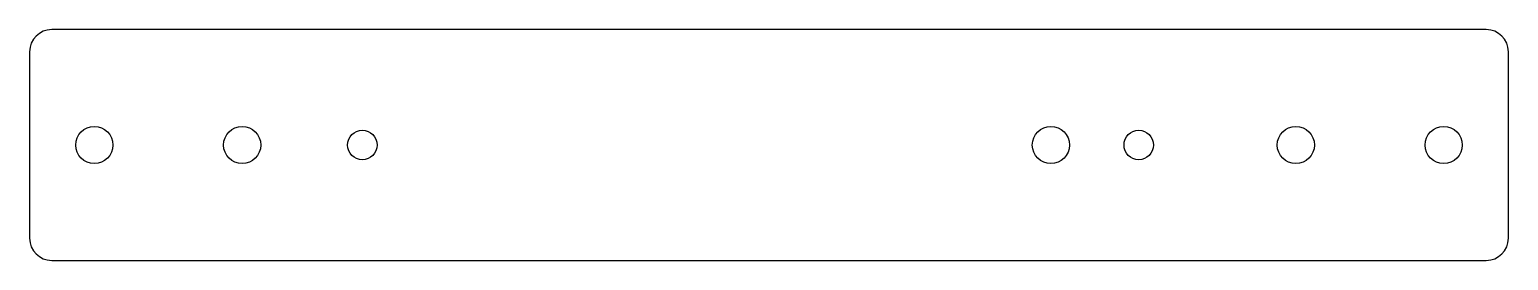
# Model space of a CAD drawing. Header units: millimetres. Extents: x -102 to 102, y -16 to 16.
import ezdxf

# ---------------------------------------------------------------- set-up
doc = ezdxf.new("R2010")
doc.units = ezdxf.units.MM

msp = doc.modelspace()

# ---------------------------------------------------------------- linework, layer by layer
for p, q in [((98.552, 15.875, 4.762), (-98.552, 15.875, 4.762)), ((-101.6, 12.827, 4.762), (-101.6, -12.827, 4.762)), ((101.6, -12.827, 4.762), (101.6, 12.827, 4.762)), ((-98.552, -15.875, 4.762), (98.552, -15.875, 4.762))]:
    msp.add_line(p, q)
for centre, radius in [((-92.71, 0, 4.762), 2.553), ((-72.39, 0, 4.762), 2.553), ((38.735, 0, 4.762), 2.553), ((72.39, 0, 4.762), 2.553), ((92.71, 0, 4.762), 2.553), ((-55.88, 0, 4.762), 2.019), ((50.8, 0, 4.762), 2.019)]:
    msp.add_circle(centre, radius)
for centre, start, end in [((-98.552, 12.827, 4.762), 90, 180), ((98.552, 12.827, 4.762), 0, 90), ((-98.552, -12.827, 4.762), 180, 270), ((98.552, -12.827, 4.762), -90, 0)]:
    msp.add_arc(centre, 3.048, start, end)

doc.saveas('drawing.dxf')
